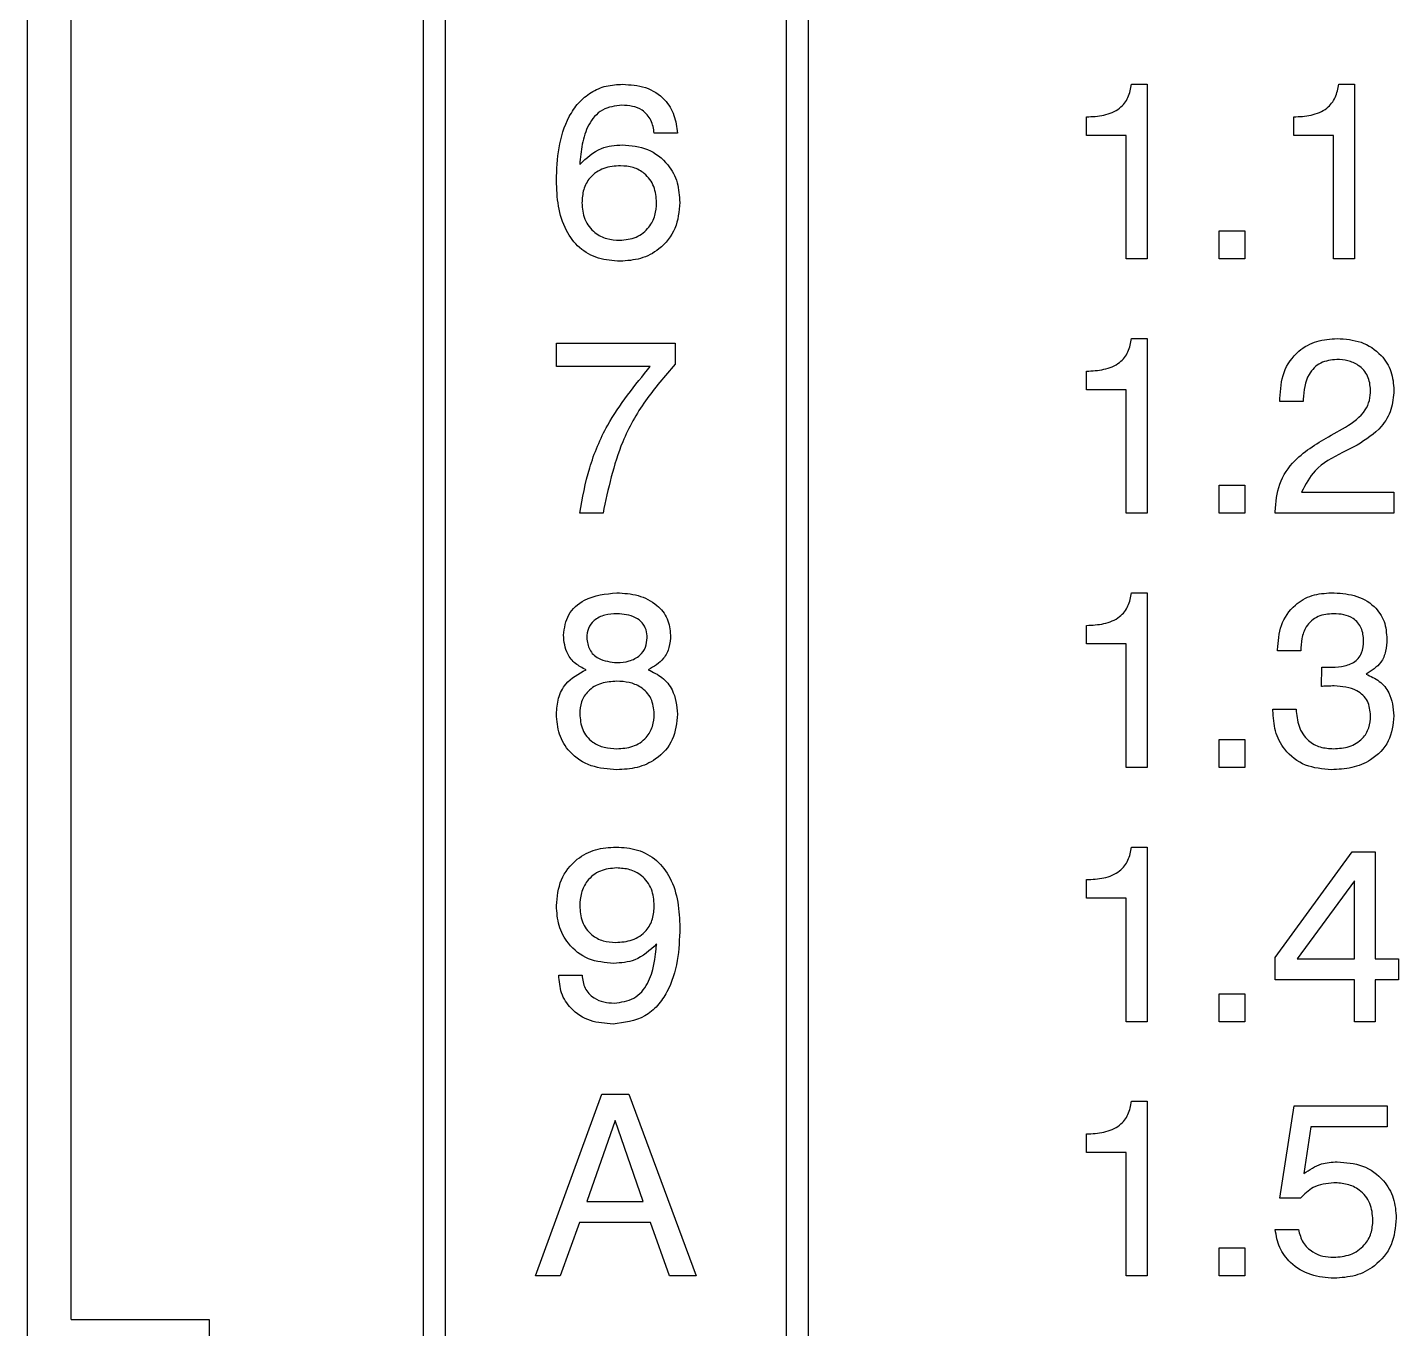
# Model space of a CAD drawing. Header units: millimetres. Extents: x -684 to 5961, y -1281 to 2539.
# Drawn here: x 2779.34 to 2798.22, y -495.49 to -477.58 of the extents above; entities that cross this region are included whole.
import ezdxf

# ---------------------------------------------------------------- set-up
doc = ezdxf.new("R2010")
doc.units = ezdxf.units.MM
doc.header["$LTSCALE"] = 5
doc.header["$MEASUREMENT"] = 0
doc.layers.get('0').update_dxf_attribs({"linetype": 'CONTINUOUS'})

msp = doc.modelspace()

# ---------------------------------------------------------------- linework, layer by layer
for p, q in [((2784.792, -451.465), (2784.792, -513.765)), ((2785.092, -456.265), (2785.092, -513.465)), ((2789.792, -513.465), (2789.792, -456.265)), ((2790.092, -456.265), (2790.092, -513.465)), ((2779.342, -495.615), (2779.342, -470.115)), ((2779.942, -495.365), (2779.942, -470.365)), ((2794.54, -478.361), (2794.756, -478.361)), ((2794.756, -478.361), (2794.756, -480.765)), ((2797.393, -478.361), (2797.609, -478.361)), ((2797.609, -478.361), (2797.609, -480.765)), ((2793.923, -479.066), (2793.923, -478.81)), ((2796.775, -479.066), (2796.775, -478.81)), ((2788.291, -479.034), (2787.971, -479.034)), ((2794.468, -479.066), (2793.923, -479.066)), ((2794.468, -480.765), (2794.468, -479.066)), ((2797.32, -479.066), (2796.775, -479.066)), ((2797.32, -480.765), (2797.32, -479.066)), ((2795.75, -480.38), (2796.102, -480.38)), ((2795.75, -480.765), (2795.75, -480.38)), ((2796.102, -480.38), (2796.102, -480.765)), ((2794.756, -480.765), (2794.468, -480.765)), ((2796.102, -480.765), (2795.75, -480.765)), ((2797.609, -480.765), (2797.32, -480.765)), ((2794.54, -481.861), (2794.756, -481.861)), ((2794.756, -481.861), (2794.756, -484.265)), ((2786.625, -481.925), (2788.259, -481.925)), ((2786.625, -482.245), (2786.625, -481.925)), ((2788.259, -481.925), (2788.259, -482.216)), ((2787.917, -482.245), (2786.625, -482.245)), ((2793.923, -482.566), (2793.923, -482.31)), ((2794.468, -482.566), (2793.923, -482.566)), ((2794.468, -484.265), (2794.468, -482.566)), ((2796.583, -482.726), (2796.583, -482.685)), ((2796.904, -482.726), (2796.583, -482.726)), ((2796.904, -482.698), (2796.904, -482.726)), ((2797.288, -483.193), (2797.488, -483.081)), ((2797.646, -483.328), (2797.447, -483.431)), ((2795.75, -483.88), (2796.102, -483.88)), ((2795.75, -484.265), (2795.75, -483.88)), ((2796.102, -483.88), (2796.102, -484.265)), ((2796.881, -483.976), (2798.154, -483.976)), ((2798.154, -483.976), (2798.154, -484.265)), ((2787.266, -484.265), (2786.945, -484.265)), ((2794.756, -484.265), (2794.468, -484.265)), ((2796.102, -484.265), (2795.75, -484.265)), ((2796.519, -484.265), (2796.519, -484.245)), ((2798.154, -484.265), (2796.519, -484.265)), ((2794.54, -485.361), (2794.756, -485.361)), ((2794.756, -485.361), (2794.756, -487.765)), ((2793.923, -486.066), (2793.923, -485.81)), ((2794.468, -486.066), (2793.923, -486.066)), ((2794.468, -487.765), (2794.468, -486.066)), ((2796.551, -486.162), (2796.551, -486.145)), ((2796.871, -486.162), (2796.551, -486.162)), ((2797.158, -486.65), (2797.159, -486.383)), ((2797.169, -486.649), (2797.158, -486.65)), ((2796.487, -486.963), (2796.807, -486.963)), ((2796.487, -486.981), (2796.487, -486.963)), ((2795.75, -487.38), (2796.102, -487.38)), ((2795.75, -487.765), (2795.75, -487.38)), ((2796.102, -487.38), (2796.102, -487.765)), ((2794.756, -487.765), (2794.468, -487.765)), ((2796.102, -487.765), (2795.75, -487.765)), ((2794.54, -488.861), (2794.756, -488.861)), ((2794.756, -488.861), (2794.756, -491.265)), ((2796.519, -490.382), (2797.58, -488.925)), ((2797.58, -488.925), (2797.897, -488.925)), ((2797.897, -488.925), (2797.897, -490.399)), ((2793.923, -489.566), (2793.923, -489.31)), ((2797.609, -489.326), (2796.82, -490.399)), ((2797.609, -490.399), (2797.609, -489.326)), ((2794.468, -489.566), (2793.923, -489.566)), ((2794.468, -491.265), (2794.468, -489.566)), ((2796.519, -490.688), (2796.519, -490.382)), ((2796.82, -490.399), (2797.609, -490.399)), ((2797.897, -490.399), (2798.218, -490.399)), ((2798.218, -490.399), (2798.218, -490.688)), ((2786.657, -490.624), (2786.977, -490.624)), ((2797.609, -490.688), (2796.519, -490.688)), ((2797.609, -491.265), (2797.609, -490.688)), ((2797.897, -490.688), (2797.897, -491.265)), ((2798.218, -490.688), (2797.897, -490.688)), ((2795.75, -490.88), (2796.102, -490.88)), ((2795.75, -491.265), (2795.75, -490.88)), ((2796.102, -490.88), (2796.102, -491.265)), ((2794.756, -491.265), (2794.468, -491.265)), ((2796.102, -491.265), (2795.75, -491.265)), ((2797.897, -491.265), (2797.609, -491.265)), ((2786.336, -494.765), (2787.249, -492.265)), ((2787.249, -492.265), (2787.622, -492.265)), ((2787.622, -492.265), (2788.548, -494.765)), ((2794.54, -492.361), (2794.756, -492.361)), ((2794.756, -492.361), (2794.756, -494.765)), ((2796.583, -493.695), (2796.779, -492.425)), ((2796.779, -492.425), (2798.061, -492.425)), ((2798.061, -492.425), (2798.061, -492.713)), ((2787.434, -492.626), (2787.045, -493.739)), ((2787.819, -493.739), (2787.434, -492.626)), ((2793.923, -493.066), (2793.923, -492.81)), ((2797.01, -492.713), (2796.913, -493.356)), ((2798.061, -492.713), (2797.01, -492.713)), ((2794.468, -493.066), (2793.923, -493.066)), ((2794.468, -494.765), (2794.468, -493.066)), ((2787.045, -493.739), (2787.819, -493.739)), ((2796.866, -493.695), (2796.583, -493.695)), ((2786.94, -494.028), (2786.675, -494.765)), ((2787.919, -494.028), (2786.94, -494.028)), ((2788.182, -494.765), (2787.919, -494.028)), ((2796.519, -494.126), (2796.839, -494.126)), ((2795.75, -494.38), (2796.102, -494.38)), ((2795.75, -494.765), (2795.75, -494.38)), ((2796.102, -494.38), (2796.102, -494.765)), ((2786.675, -494.765), (2786.336, -494.765)), ((2788.548, -494.765), (2788.182, -494.765)), ((2794.756, -494.765), (2794.468, -494.765)), ((2796.102, -494.765), (2795.75, -494.765)), ((2779.942, -495.365), (2781.842, -495.365)), ((2781.842, -495.365), (2781.842, -520.115))]:
    msp.add_line(p, q)
for points, knots in [([(2786.625, -479.685), (2786.63, -479.535), (2786.641, -479.233), (2786.753, -478.866), (2786.922, -478.613), (2787.096, -478.464), (2787.308, -478.374), (2787.46, -478.365), (2787.535, -478.361)], [0, 0, 0, 0, 0.250317, 0.500003, 0.625096, 0.750052, 0.87494, 1, 1, 1, 1]), ([(2787.535, -478.361), (2787.642, -478.368), (2787.854, -478.381), (2788.116, -478.545), (2788.259, -478.785), (2788.281, -478.951), (2788.291, -479.034)], [0, 0, 0, 0, 0.280486, 0.559429, 0.779373, 1, 1, 1, 1]), ([(2793.923, -478.81), (2794.002, -478.806), (2794.161, -478.798), (2794.376, -478.715), (2794.507, -478.547), (2794.529, -478.423), (2794.54, -478.361)], [0, 0, 0, 0, 0.281064, 0.560363, 0.779679, 1, 1, 1, 1]), ([(2796.775, -478.81), (2796.855, -478.806), (2797.014, -478.798), (2797.228, -478.715), (2797.36, -478.547), (2797.382, -478.423), (2797.393, -478.361)], [0, 0, 0, 0, 0.281064, 0.560363, 0.779679, 1, 1, 1, 1]), ([(2787.527, -478.649), (2787.432, -478.66), (2787.29, -478.677), (2787.145, -478.801), (2787.04, -478.957), (2786.97, -479.185), (2786.954, -479.371), (2786.945, -479.464)], [0, 0, 0, 0, 0.248238, 0.373397, 0.498729, 0.749066, 1, 1, 1, 1]), ([(2787.971, -479.034), (2787.961, -478.973), (2787.941, -478.851), (2787.821, -478.715), (2787.672, -478.657), (2787.575, -478.652), (2787.527, -478.649)], [0, 0, 0, 0, 0.280255, 0.5589158, 0.7791093, 1, 1, 1, 1]), ([(2786.945, -479.464), (2787.039, -479.376), (2787.206, -479.219), (2787.433, -479.202), (2787.533, -479.194)], [0, 0, 0, 0, 0.5584155, 1, 1, 1, 1]), ([(2787.533, -479.194), (2787.651, -479.205), (2787.889, -479.226), (2788.159, -479.439), (2788.305, -479.711), (2788.317, -479.897), (2788.323, -479.99)], [0, 0, 0, 0, 0.279991, 0.559145, 0.779291, 1, 1, 1, 1]), ([(2787.508, -479.483), (2787.429, -479.488), (2787.273, -479.499), (2787.085, -479.627), (2786.987, -479.808), (2786.979, -479.93), (2786.975, -479.992)], [0, 0, 0, 0, 0.2805, 0.559297, 0.779276, 1, 1, 1, 1]), ([(2788.003, -479.989), (2787.997, -479.914), (2787.985, -479.764), (2787.855, -479.59), (2787.684, -479.495), (2787.566, -479.487), (2787.508, -479.483)], [0, 0, 0, 0, 0.280272, 0.559305, 0.779358, 1, 1, 1, 1]), ([(2787.501, -480.797), (2787.4, -480.79), (2787.2, -480.776), (2786.929, -480.625), (2786.738, -480.364), (2786.638, -480.039), (2786.629, -479.803), (2786.625, -479.685)], [0, 0, 0, 0, 0.18674, 0.372864, 0.559271, 0.779389, 1, 1, 1, 1]), ([(2786.975, -479.992), (2786.981, -480.07), (2786.994, -480.226), (2787.133, -480.405), (2787.314, -480.497), (2787.436, -480.504), (2787.497, -480.508)], [0, 0, 0, 0, 0.28014, 0.559015, 0.77923, 1, 1, 1, 1]), ([(2787.497, -480.508), (2787.574, -480.501), (2787.727, -480.487), (2787.9, -480.347), (2787.991, -480.169), (2787.999, -480.049), (2788.003, -479.989)], [0, 0, 0, 0, 0.279951, 0.559039, 0.779253, 1, 1, 1, 1]), ([(2788.323, -479.99), (2788.312, -480.112), (2788.29, -480.356), (2788.067, -480.63), (2787.787, -480.778), (2787.596, -480.79), (2787.501, -480.797)], [0, 0, 0, 0, 0.279928, 0.559084, 0.779258, 1, 1, 1, 1]), ([(2793.923, -482.31), (2794.002, -482.306), (2794.161, -482.298), (2794.376, -482.215), (2794.507, -482.047), (2794.529, -481.923), (2794.54, -481.861)], [0, 0, 0, 0, 0.281064, 0.560363, 0.779679, 1, 1, 1, 1]), ([(2796.583, -482.685), (2796.592, -482.563), (2796.609, -482.321), (2796.81, -482.033), (2797.088, -481.88), (2797.278, -481.867), (2797.373, -481.861)], [0, 0, 0, 0, 0.280418, 0.559343, 0.77933, 1, 1, 1, 1]), ([(2797.373, -481.861), (2797.485, -481.869), (2797.708, -481.885), (2797.976, -482.063), (2798.133, -482.311), (2798.147, -482.486), (2798.154, -482.573)], [0, 0, 0, 0, 0.280426, 0.559687, 0.779583, 1, 1, 1, 1]), ([(2786.945, -484.265), (2786.983, -484.055), (2787.06, -483.637), (2787.357, -482.93), (2787.705, -482.505), (2787.917, -482.245)], [0, 0, 0, 0, 0.28019, 0.560338, 1, 1, 1, 1]), ([(2788.259, -482.216), (2788.117, -482.379), (2787.833, -482.705), (2787.452, -483.385), (2787.336, -483.931), (2787.266, -484.265)], [0, 0, 0, 0, 0.28029, 0.560503, 1, 1, 1, 1]), ([(2797.366, -482.149), (2797.289, -482.157), (2797.137, -482.174), (2796.933, -482.381), (2796.915, -482.578), (2796.904, -482.698)], [0, 0, 0, 0, 0.280554, 0.560287, 1, 1, 1, 1]), ([(2797.833, -482.571), (2797.826, -482.504), (2797.812, -482.371), (2797.68, -482.228), (2797.522, -482.158), (2797.418, -482.152), (2797.366, -482.149)], [0, 0, 0, 0, 0.279581, 0.558527, 0.779022, 1, 1, 1, 1]), ([(2797.488, -483.081), (2797.591, -483.013), (2797.736, -482.918), (2797.824, -482.714), (2797.83, -482.619), (2797.833, -482.571)], [0, 0, 0, 0, 0.5581223, 0.7790324, 1, 1, 1, 1]), ([(2798.154, -482.573), (2798.146, -482.663), (2798.132, -482.843), (2797.965, -483.13), (2797.767, -483.253), (2797.646, -483.328)], [0, 0, 0, 0, 0.280304, 0.56021, 1, 1, 1, 1]), ([(2796.519, -484.245), (2796.529, -484.115), (2796.548, -483.855), (2796.822, -483.461), (2797.111, -483.295), (2797.288, -483.193)], [0, 0, 0, 0, 0.279996, 0.559198, 1, 1, 1, 1]), ([(2797.447, -483.431), (2797.309, -483.502), (2797.064, -483.628), (2796.937, -483.87), (2796.881, -483.976)], [0, 0, 0, 0, 0.562606, 1, 1, 1, 1]), ([(2786.721, -485.945), (2786.735, -485.846), (2786.763, -485.648), (2787.047, -485.402), (2787.301, -485.376), (2787.456, -485.361)], [0, 0, 0, 0, 0.279648, 0.559985, 1, 1, 1, 1]), ([(2787.456, -485.361), (2787.554, -485.367), (2787.752, -485.379), (2788.002, -485.508), (2788.17, -485.711), (2788.187, -485.867), (2788.195, -485.945)], [0, 0, 0, 0, 0.280861, 0.56059, 0.780288, 1, 1, 1, 1]), ([(2793.923, -485.81), (2794.002, -485.806), (2794.161, -485.798), (2794.376, -485.715), (2794.507, -485.547), (2794.529, -485.423), (2794.54, -485.361)], [0, 0, 0, 0, 0.281064, 0.560363, 0.779679, 1, 1, 1, 1]), ([(2796.551, -486.145), (2796.56, -486.031), (2796.577, -485.802), (2796.763, -485.529), (2797.024, -485.38), (2797.203, -485.367), (2797.293, -485.361)], [0, 0, 0, 0, 0.280379, 0.559424, 0.779374, 1, 1, 1, 1]), ([(2797.293, -485.361), (2797.399, -485.366), (2797.61, -485.377), (2797.88, -485.518), (2798.038, -485.751), (2798.051, -485.917), (2798.057, -486.001)], [0, 0, 0, 0, 0.280903, 0.56016, 0.779706, 1, 1, 1, 1]), ([(2787.458, -485.649), (2787.402, -485.652), (2787.29, -485.659), (2787.144, -485.727), (2787.053, -485.847), (2787.045, -485.936), (2787.041, -485.98)], [0, 0, 0, 0, 0.281051, 0.560499, 0.779909, 1, 1, 1, 1]), ([(2787.875, -485.98), (2787.872, -485.943), (2787.866, -485.868), (2787.808, -485.768), (2787.676, -485.666), (2787.548, -485.656), (2787.458, -485.649)], [0, 0, 0, 0, 0.1872321, 0.3740206, 0.5611578, 1, 1, 1, 1]), ([(2797.324, -485.649), (2797.25, -485.655), (2797.103, -485.665), (2796.94, -485.81), (2796.879, -485.99), (2796.874, -486.105), (2796.871, -486.162)], [0, 0, 0, 0, 0.2802023, 0.5580253, 0.7786557, 1, 1, 1, 1]), ([(2797.737, -486.02), (2797.732, -485.961), (2797.723, -485.842), (2797.607, -485.71), (2797.463, -485.656), (2797.37, -485.652), (2797.324, -485.649)], [0, 0, 0, 0, 0.279973, 0.558282, 0.778793, 1, 1, 1, 1]), ([(2787.032, -486.421), (2786.982, -486.395), (2786.881, -486.343), (2786.745, -486.182), (2786.73, -486.035), (2786.721, -485.945)], [0, 0, 0, 0, 0.281047, 0.561313, 1, 1, 1, 1]), ([(2787.041, -485.98), (2787.049, -486.037), (2787.064, -486.151), (2787.222, -486.299), (2787.369, -486.313), (2787.458, -486.322)], [0, 0, 0, 0, 0.279981, 0.560219, 1, 1, 1, 1]), ([(2787.458, -486.322), (2787.515, -486.319), (2787.628, -486.312), (2787.771, -486.235), (2787.862, -486.115), (2787.87, -486.025), (2787.875, -485.98)], [0, 0, 0, 0, 0.280784, 0.560252, 0.779959, 1, 1, 1, 1]), ([(2788.195, -485.945), (2788.192, -486.001), (2788.185, -486.114), (2788.093, -486.302), (2787.966, -486.376), (2787.888, -486.421)], [0, 0, 0, 0, 0.281116, 0.561439, 1, 1, 1, 1]), ([(2797.26, -486.386), (2797.317, -486.385), (2797.432, -486.381), (2797.576, -486.342), (2797.666, -486.267), (2797.727, -486.166), (2797.733, -486.079), (2797.737, -486.02)], [0, 0, 0, 0, 0.2507858, 0.5005292, 0.62557, 0.7505943, 1, 1, 1, 1]), ([(2798.057, -486.001), (2798.054, -486.056), (2798.048, -486.167), (2797.97, -486.356), (2797.847, -486.433), (2797.772, -486.481)], [0, 0, 0, 0, 0.281418, 0.562234, 1, 1, 1, 1]), ([(2786.625, -487.031), (2786.63, -486.958), (2786.639, -486.811), (2786.76, -486.567), (2786.929, -486.476), (2787.032, -486.421)], [0, 0, 0, 0, 0.281292, 0.561778, 1, 1, 1, 1]), ([(2787.888, -486.421), (2787.954, -486.452), (2788.086, -486.516), (2788.26, -486.725), (2788.279, -486.915), (2788.291, -487.031)], [0, 0, 0, 0, 0.280922, 0.561175, 1, 1, 1, 1]), ([(2797.159, -486.383), (2797.178, -486.385), (2797.211, -486.387), (2797.245, -486.387), (2797.26, -486.386)], [0, 0, 0, 0, 0.559971, 1, 1, 1, 1]), ([(2787.456, -486.579), (2787.384, -486.583), (2787.24, -486.592), (2787.061, -486.697), (2786.958, -486.857), (2786.949, -486.971), (2786.945, -487.028)], [0, 0, 0, 0, 0.28074, 0.5599, 0.779603, 1, 1, 1, 1]), ([(2787.971, -487.028), (2787.963, -486.955), (2787.948, -486.809), (2787.8, -486.657), (2787.626, -486.587), (2787.513, -486.582), (2787.456, -486.579)], [0, 0, 0, 0, 0.279546, 0.558276, 0.778819, 1, 1, 1, 1]), ([(2797.772, -486.481), (2797.835, -486.509), (2797.961, -486.567), (2798.124, -486.765), (2798.142, -486.945), (2798.154, -487.054)], [0, 0, 0, 0, 0.280902, 0.561113, 1, 1, 1, 1]), ([(2797.33, -486.643), (2797.3, -486.644), (2797.246, -486.645), (2797.193, -486.648), (2797.169, -486.649)], [0, 0, 0, 0, 0.5599861, 1, 1, 1, 1]), ([(2797.833, -487.052), (2797.826, -486.983), (2797.811, -486.844), (2797.618, -486.664), (2797.439, -486.651), (2797.33, -486.643)], [0, 0, 0, 0, 0.280265, 0.55972, 1, 1, 1, 1]), ([(2797.293, -487.797), (2797.171, -487.786), (2796.928, -487.766), (2796.648, -487.55), (2796.505, -487.267), (2796.493, -487.076), (2796.487, -486.981)], [0, 0, 0, 0, 0.280116, 0.559004, 0.779197, 1, 1, 1, 1]), ([(2796.807, -486.963), (2796.814, -487.043), (2796.828, -487.201), (2796.952, -487.397), (2797.137, -487.497), (2797.262, -487.504), (2797.324, -487.508)], [0, 0, 0, 0, 0.280691, 0.559402, 0.779276, 1, 1, 1, 1]), ([(2787.456, -487.797), (2787.336, -487.788), (2787.097, -487.771), (2786.807, -487.583), (2786.646, -487.313), (2786.632, -487.125), (2786.625, -487.031)], [0, 0, 0, 0, 0.28047, 0.559548, 0.77949, 1, 1, 1, 1]), ([(2786.945, -487.028), (2786.952, -487.102), (2786.964, -487.251), (2787.104, -487.419), (2787.281, -487.498), (2787.398, -487.505), (2787.456, -487.508)], [0, 0, 0, 0, 0.280002, 0.558665, 0.778994, 1, 1, 1, 1]), ([(2787.456, -487.508), (2787.531, -487.503), (2787.68, -487.493), (2787.861, -487.374), (2787.958, -487.203), (2787.967, -487.086), (2787.971, -487.028)], [0, 0, 0, 0, 0.280457, 0.55949, 0.779443, 1, 1, 1, 1]), ([(2788.291, -487.031), (2788.28, -487.151), (2788.256, -487.392), (2788.022, -487.654), (2787.738, -487.781), (2787.55, -487.792), (2787.456, -487.797)], [0, 0, 0, 0, 0.279726, 0.558611, 0.779023, 1, 1, 1, 1]), ([(2798.154, -487.054), (2798.14, -487.175), (2798.113, -487.416), (2797.863, -487.666), (2797.575, -487.782), (2797.387, -487.792), (2797.293, -487.797)], [0, 0, 0, 0, 0.279361, 0.558332, 0.778914, 1, 1, 1, 1]), ([(2797.324, -487.508), (2797.397, -487.504), (2797.541, -487.494), (2797.72, -487.386), (2797.821, -487.223), (2797.829, -487.109), (2797.833, -487.052)], [0, 0, 0, 0, 0.2806638, 0.5597614, 0.7795331, 1, 1, 1, 1]), ([(2786.625, -489.668), (2786.636, -489.546), (2786.659, -489.303), (2786.878, -489.027), (2787.159, -488.88), (2787.35, -488.867), (2787.445, -488.861)], [0, 0, 0, 0, 0.27995, 0.559068, 0.779241, 1, 1, 1, 1]), ([(2787.445, -488.861), (2787.545, -488.867), (2787.746, -488.881), (2788.017, -489.033), (2788.21, -489.292), (2788.31, -489.618), (2788.319, -489.854), (2788.323, -489.972)], [0, 0, 0, 0, 0.186763, 0.372921, 0.559351, 0.779414, 1, 1, 1, 1]), ([(2793.923, -489.31), (2794.002, -489.306), (2794.161, -489.298), (2794.376, -489.215), (2794.507, -489.047), (2794.529, -488.923), (2794.54, -488.861)], [0, 0, 0, 0, 0.281064, 0.560363, 0.779679, 1, 1, 1, 1]), ([(2787.453, -489.149), (2787.376, -489.156), (2787.222, -489.17), (2787.047, -489.311), (2786.957, -489.49), (2786.949, -489.611), (2786.945, -489.671)], [0, 0, 0, 0, 0.279941, 0.55902, 0.779232, 1, 1, 1, 1]), ([(2787.972, -489.668), (2787.966, -489.59), (2787.953, -489.435), (2787.816, -489.254), (2787.636, -489.161), (2787.514, -489.153), (2787.453, -489.149)], [0, 0, 0, 0, 0.2801897, 0.5591388, 0.7792543, 1, 1, 1, 1]), ([(2787.412, -490.463), (2787.294, -490.453), (2787.057, -490.431), (2786.787, -490.219), (2786.643, -489.946), (2786.631, -489.761), (2786.625, -489.668)], [0, 0, 0, 0, 0.279998, 0.559092, 0.779292, 1, 1, 1, 1]), ([(2786.945, -489.671), (2786.951, -489.746), (2786.963, -489.895), (2787.091, -490.07), (2787.263, -490.163), (2787.38, -490.171), (2787.439, -490.175)], [0, 0, 0, 0, 0.2802831, 0.5593093, 0.7793534, 1, 1, 1, 1]), ([(2787.439, -490.175), (2787.517, -490.169), (2787.673, -490.158), (2787.861, -490.032), (2787.96, -489.852), (2787.968, -489.729), (2787.972, -489.668)], [0, 0, 0, 0, 0.280489, 0.559347, 0.779301, 1, 1, 1, 1]), ([(2788.323, -489.972), (2788.318, -490.124), (2788.307, -490.426), (2788.194, -490.797), (2788.023, -491.048), (2787.789, -491.25), (2787.558, -491.278), (2787.404, -491.297)], [0, 0, 0, 0, 0.250912, 0.501135, 0.626521, 0.751745, 1, 1, 1, 1]), ([(2788.003, -490.195), (2787.909, -490.283), (2787.74, -490.439), (2787.512, -490.456), (2787.412, -490.463)], [0, 0, 0, 0, 0.5582752, 1, 1, 1, 1]), ([(2787.421, -491.008), (2787.516, -490.997), (2787.658, -490.981), (2787.803, -490.857), (2787.96, -490.623), (2787.984, -490.385), (2788.003, -490.195)], [0, 0, 0, 0, 0.248865, 0.374362, 0.500012, 1, 1, 1, 1]), ([(2787.404, -491.297), (2787.298, -491.29), (2787.086, -491.275), (2786.825, -491.112), (2786.677, -490.874), (2786.663, -490.707), (2786.657, -490.624)], [0, 0, 0, 0, 0.2805769, 0.5597012, 0.7795746, 1, 1, 1, 1]), ([(2786.977, -490.624), (2786.985, -490.686), (2787, -490.81), (2787.126, -490.941), (2787.275, -491.001), (2787.372, -491.006), (2787.421, -491.008)], [0, 0, 0, 0, 0.279754, 0.558457, 0.778953, 1, 1, 1, 1]), ([(2793.923, -492.81), (2794.002, -492.806), (2794.161, -492.798), (2794.376, -492.715), (2794.507, -492.547), (2794.529, -492.423), (2794.54, -492.361)], [0, 0, 0, 0, 0.2810642, 0.5603627, 0.7796786, 1, 1, 1, 1]), ([(2796.913, -493.356), (2796.991, -493.303), (2797.131, -493.208), (2797.299, -493.199), (2797.373, -493.194)], [0, 0, 0, 0, 0.558781, 1, 1, 1, 1]), ([(2797.373, -493.194), (2797.492, -493.204), (2797.73, -493.222), (2798.01, -493.421), (2798.166, -493.69), (2798.179, -493.877), (2798.186, -493.97)], [0, 0, 0, 0, 0.280318, 0.559441, 0.779445, 1, 1, 1, 1]), ([(2797.327, -493.483), (2797.227, -493.494), (2797.048, -493.514), (2796.922, -493.64), (2796.866, -493.695)], [0, 0, 0, 0, 0.559183, 1, 1, 1, 1]), ([(2797.865, -493.996), (2797.858, -493.917), (2797.845, -493.759), (2797.698, -493.581), (2797.512, -493.493), (2797.389, -493.486), (2797.327, -493.483)], [0, 0, 0, 0, 0.28003, 0.558887, 0.779145, 1, 1, 1, 1]), ([(2798.186, -493.97), (2798.174, -494.096), (2798.15, -494.347), (2797.918, -494.629), (2797.627, -494.777), (2797.43, -494.79), (2797.331, -494.797)], [0, 0, 0, 0, 0.279844, 0.558963, 0.779249, 1, 1, 1, 1]), ([(2797.331, -494.797), (2797.222, -494.789), (2797.004, -494.772), (2796.736, -494.61), (2796.564, -494.38), (2796.534, -494.211), (2796.519, -494.126)], [0, 0, 0, 0, 0.280335, 0.55975, 0.779719, 1, 1, 1, 1]), ([(2796.839, -494.126), (2796.855, -494.188), (2796.888, -494.311), (2797.021, -494.437), (2797.174, -494.5), (2797.273, -494.506), (2797.323, -494.508)], [0, 0, 0, 0, 0.2797266, 0.5588348, 0.7792471, 1, 1, 1, 1]), ([(2797.323, -494.508), (2797.402, -494.502), (2797.559, -494.49), (2797.746, -494.36), (2797.851, -494.182), (2797.86, -494.058), (2797.865, -493.996)], [0, 0, 0, 0, 0.280299, 0.559508, 0.779459, 1, 1, 1, 1])]:
    msp.add_open_spline(points, degree=3, knots=knots)

doc.saveas('drawing.dxf')
